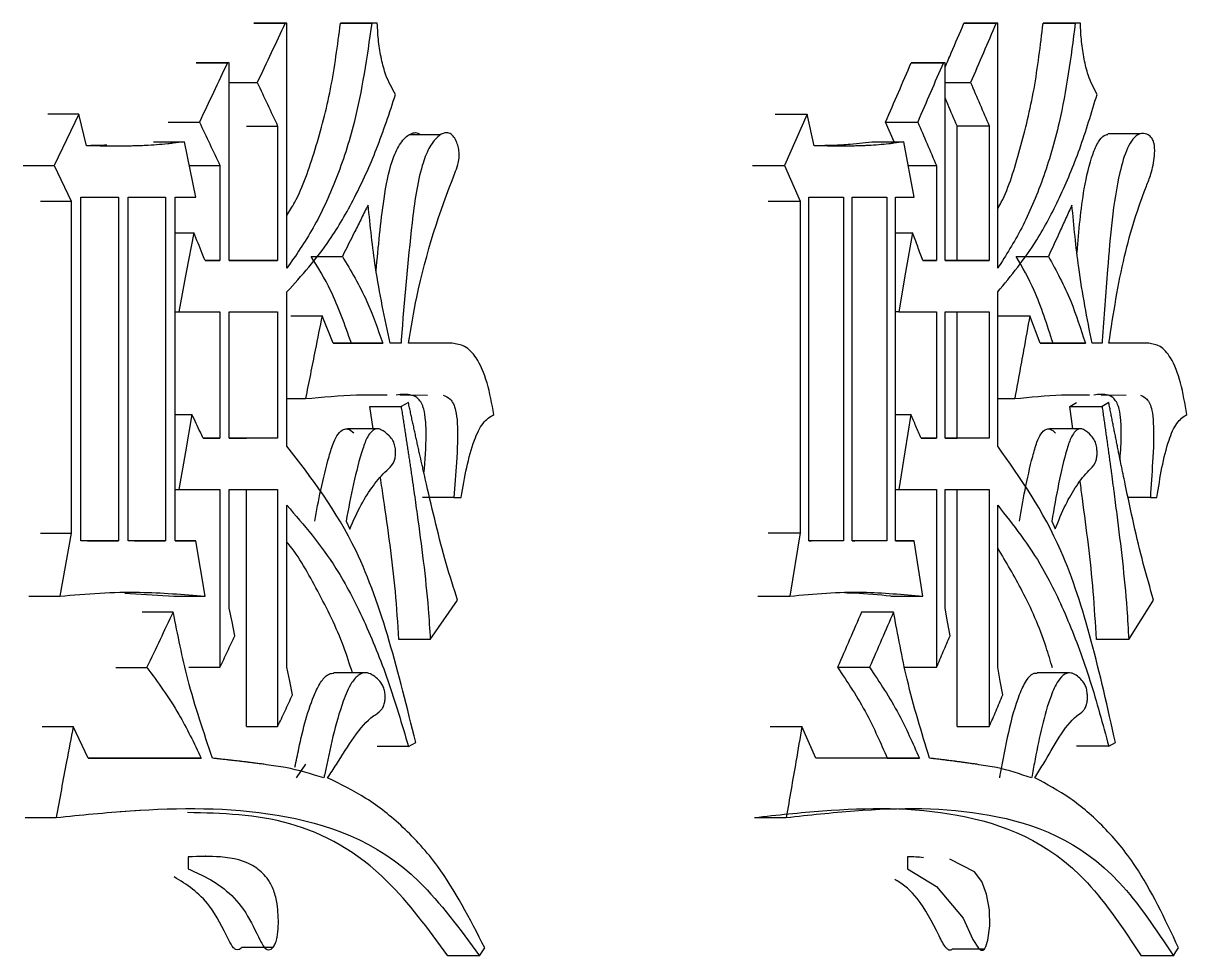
# Model space of a CAD drawing. Header units: millimetres. Extents: x 2028 to 4172, y 863 to 2379.
# Drawn here: x 2952.243 to 2955.429, y 1083.962 to 1086.515 of the extents above; entities that cross this region are included whole.
import ezdxf

# ---------------------------------------------------------------- set-up
doc = ezdxf.new("R2010")
doc.units = ezdxf.units.MM

msp = doc.modelspace()

# ---------------------------------------------------------------- linework, layer by layer
at = {"color": 7, "linetype": 'Continuous', "lineweight": 25}
for p, q in [((2952.8743, 1086.5145), (2952.9599, 1086.5145)), ((2952.8794, 1086.5145), (2952.8743, 1086.5145)), ((2952.9649, 1086.5145), (2952.8794, 1086.5145)), ((2952.9649, 1086.5145), (2952.9599, 1086.5145)), ((2952.9649, 1085.8438), (2952.9649, 1086.5145)), ((2953.2123, 1086.5145), (2953.1265, 1086.5145)), ((2953.2123, 1086.5145), (2953.1972, 1086.5145)), ((2954.8188, 1086.5145), (2954.9068, 1086.5145)), ((2954.8234, 1086.5145), (2954.8188, 1086.5145)), ((2954.9114, 1086.5145), (2954.8234, 1086.5145)), ((2954.9114, 1086.5145), (2954.9068, 1086.5145)), ((2954.9114, 1085.8439), (2954.9114, 1086.5145)), ((2955.1376, 1086.5145), (2955.0492, 1086.5145)), ((2955.1376, 1086.5145), (2955.1238, 1086.5145)), ((2952.7167, 1086.4063), (2952.802, 1086.4063)), ((2952.7218, 1086.4063), (2952.7167, 1086.4063)), ((2952.8071, 1086.4063), (2952.7218, 1086.4063)), ((2952.8071, 1086.4063), (2952.802, 1086.4063)), ((2952.8071, 1085.8654), (2952.8071, 1086.4063)), ((2954.6745, 1086.4063), (2954.7624, 1086.4063)), ((2954.6792, 1086.4063), (2954.6745, 1086.4063)), ((2954.767, 1086.4063), (2954.6792, 1086.4063)), ((2954.767, 1086.4063), (2954.7624, 1086.4063)), ((2954.767, 1085.8655), (2954.767, 1086.4063)), ((2952.8071, 1086.3522), (2952.8836, 1086.3522)), ((2954.767, 1086.3523), (2954.837, 1086.3523)), ((2952.3951, 1086.2657), (2952.3104, 1086.2657)), ((2952.3951, 1086.2657), (2952.3275, 1086.1251)), ((2952.4159, 1086.1791), (2952.3951, 1086.2657)), ((2954.3022, 1086.2657), (2954.3895, 1086.2657)), ((2954.3895, 1086.2657), (2954.3275, 1086.1251)), ((2954.4085, 1086.1792), (2954.3895, 1086.2657)), ((2952.6401, 1086.2441), (2952.7252, 1086.2441)), ((2952.8541, 1086.2332), (2952.9395, 1086.2332)), ((2952.9395, 1086.2332), (2952.9395, 1085.8654)), ((2954.6043, 1086.2441), (2954.6921, 1086.2441)), ((2954.6277, 1086.19), (2954.6043, 1086.2441)), ((2954.8002, 1086.2333), (2954.8882, 1086.2333)), ((2954.8002, 1085.8655), (2954.8002, 1086.2333)), ((2954.8882, 1086.2333), (2954.8882, 1085.8655)), ((2952.5991, 1086.19), (2952.6842, 1086.19)), ((2952.715, 1086.0385), (2952.6842, 1086.19)), ((2953.3853, 1086.2089), (2953.2987, 1086.2089)), ((2954.5069, 1086.1837), (2954.5668, 1086.19)), ((2954.5668, 1086.19), (2954.6545, 1086.19)), ((2954.6827, 1086.0386), (2954.6545, 1086.19)), ((2955.3021, 1086.2117), (2955.2129, 1086.2117)), ((2952.2429, 1086.1251), (2952.3275, 1086.1251)), ((2952.3275, 1086.1251), (2952.3743, 1086.0277)), ((2952.6974, 1086.1251), (2952.7815, 1086.1251)), ((2952.7815, 1086.1251), (2952.7815, 1085.8654)), ((2954.2402, 1086.1251), (2954.3275, 1086.1251)), ((2954.3275, 1086.1251), (2954.3704, 1086.0277)), ((2954.6666, 1086.1251), (2954.7436, 1086.1251)), ((2954.7436, 1086.1251), (2954.7436, 1085.8655)), ((2952.2896, 1086.0277), (2952.3743, 1086.0277)), ((2952.3743, 1086.0277), (2952.3743, 1085.119)), ((2952.4003, 1085.0974), (2952.4003, 1086.0385)), ((2952.4003, 1086.0385), (2952.5039, 1086.0385)), ((2952.5039, 1086.0385), (2952.5039, 1085.0974)), ((2952.5297, 1085.0974), (2952.5297, 1086.0385)), ((2952.5297, 1086.0385), (2952.6328, 1086.0385)), ((2952.6328, 1086.0385), (2952.6328, 1085.0974)), ((2952.6585, 1085.0974), (2952.6585, 1086.0385)), ((2952.6585, 1086.0385), (2952.715, 1086.0385)), ((2954.3943, 1085.0974), (2954.3943, 1086.0386)), ((2954.3943, 1086.0386), (2954.4893, 1086.0386)), ((2954.4893, 1086.0386), (2954.4893, 1085.0974)), ((2954.513, 1085.0974), (2954.513, 1086.0386)), ((2954.513, 1086.0386), (2954.6074, 1086.0386)), ((2954.6074, 1086.0386), (2954.6074, 1085.0974)), ((2954.631, 1086.0386), (2954.6827, 1086.0386)), ((2954.631, 1085.0974), (2954.631, 1086.0386)), ((2952.6585, 1085.9412), (2952.7099, 1085.9412)), ((2954.631, 1085.9412), (2954.678, 1085.9412)), ((2952.7815, 1085.8654), (2952.7406, 1085.8654)), ((2952.7406, 1085.8654), (2952.7815, 1085.8654)), ((2952.8071, 1085.8654), (2952.854, 1085.8654)), ((2952.9395, 1085.8654), (2952.8071, 1085.8654)), ((2952.854, 1085.8654), (2952.9395, 1085.8654)), ((2954.7436, 1085.8655), (2954.7062, 1085.8655)), ((2954.7062, 1085.8655), (2954.7436, 1085.8655)), ((2954.8882, 1085.8655), (2954.767, 1085.8655)), ((2954.767, 1085.8655), (2954.8002, 1085.8655)), ((2954.8002, 1085.8655), (2954.8882, 1085.8655)), ((2952.9649, 1085.357), (2952.9649, 1085.7789)), ((2954.9114, 1085.3571), (2954.9114, 1085.779)), ((2952.6585, 1085.7248), (2952.6688, 1085.7248)), ((2952.6688, 1085.7248), (2952.7815, 1085.7248)), ((2952.7815, 1085.7248), (2952.7815, 1085.3787)), ((2952.8071, 1085.3787), (2952.8071, 1085.7248)), ((2952.8071, 1085.7248), (2952.9395, 1085.7248)), ((2952.9395, 1085.7248), (2952.9395, 1085.3787)), ((2952.9755, 1085.714), (2953.0611, 1085.714)), ((2953.0915, 1085.6383), (2953.0611, 1085.714)), ((2954.6404, 1085.7249), (2954.631, 1085.7249)), ((2954.6404, 1085.7249), (2954.7436, 1085.7249)), ((2954.7436, 1085.7249), (2954.7436, 1085.3787)), ((2954.767, 1085.3787), (2954.767, 1085.7249)), ((2954.767, 1085.7249), (2954.8882, 1085.7249)), ((2954.8002, 1085.3787), (2954.8002, 1085.7249)), ((2954.8882, 1085.7249), (2954.8882, 1085.3787)), ((2954.9114, 1085.714), (2954.9994, 1085.714)), ((2955.0271, 1085.6383), (2954.9994, 1085.714)), ((2953.2273, 1085.6383), (2953.0915, 1085.6383)), ((2953.0915, 1085.6383), (2953.1415, 1085.6383)), ((2953.1415, 1085.6383), (2953.2273, 1085.6383)), ((2953.2775, 1085.6383), (2953.2474, 1085.6383)), ((2953.2775, 1085.6383), (2953.2474, 1085.6383)), ((2953.4173, 1085.6383), (2953.2975, 1085.6383)), ((2953.4173, 1085.6383), (2953.3312, 1085.6383)), ((2955.1513, 1085.6383), (2955.0271, 1085.6383)), ((2955.0271, 1085.6383), (2955.0629, 1085.6383)), ((2955.0629, 1085.6383), (2955.1513, 1085.6383)), ((2955.1972, 1085.6383), (2955.1696, 1085.6383)), ((2955.3247, 1085.6383), (2955.2155, 1085.6383)), ((2955.3247, 1085.6383), (2955.2361, 1085.6383)), ((2952.9649, 1085.4868), (2953.0156, 1085.4868)), ((2953.2745, 1085.4977), (2953.3497, 1085.4967)), ((2954.9114, 1085.4869), (2954.9578, 1085.4869)), ((2955.1945, 1085.4977), (2955.263, 1085.4967)), ((2953.201, 1085.4039), (2953.1916, 1085.4652)), ((2953.1916, 1085.4652), (2953.2775, 1085.4652)), ((2953.2975, 1085.476), (2953.2775, 1085.4652)), ((2955.1087, 1085.4652), (2955.1269, 1085.4761)), ((2955.1173, 1085.4039), (2955.1087, 1085.4652)), ((2955.1087, 1085.4652), (2955.1971, 1085.4652)), ((2955.2154, 1085.4761), (2955.1971, 1085.4652)), ((2952.6585, 1085.4436), (2952.7047, 1085.4436)), ((2954.631, 1085.4436), (2954.6733, 1085.4436)), ((2953.2171, 1085.4039), (2953.1308, 1085.4039)), ((2955.142, 1085.4039), (2955.0531, 1085.4039)), ((2952.7815, 1085.3787), (2952.7355, 1085.3787)), ((2952.7355, 1085.3787), (2952.7815, 1085.3787)), ((2952.9395, 1085.3787), (2952.8071, 1085.3787)), ((2952.8071, 1085.3787), (2952.854, 1085.3787)), ((2952.9395, 1085.3787), (2952.854, 1085.3787)), ((2954.7436, 1085.3787), (2954.7015, 1085.3787)), ((2954.7015, 1085.3787), (2954.7436, 1085.3787)), ((2954.8882, 1085.3787), (2954.767, 1085.3787)), ((2954.767, 1085.3787), (2954.8002, 1085.3787)), ((2954.8882, 1085.3787), (2954.8002, 1085.3787)), ((2952.6585, 1085.238), (2952.6688, 1085.238)), ((2952.6688, 1085.238), (2952.7815, 1085.238)), ((2952.7815, 1085.238), (2952.7815, 1084.7513)), ((2952.8071, 1085.238), (2952.9395, 1085.238)), ((2952.8071, 1084.9135), (2952.8071, 1085.238)), ((2952.854, 1084.589), (2952.854, 1085.238)), ((2952.9395, 1085.238), (2952.9395, 1084.589)), ((2954.631, 1085.2381), (2954.6404, 1085.2381)), ((2954.6404, 1085.2381), (2954.7436, 1085.2381)), ((2954.7436, 1085.2381), (2954.7436, 1084.7513)), ((2954.767, 1085.2381), (2954.8882, 1085.2381)), ((2954.767, 1084.9136), (2954.767, 1085.2381)), ((2954.8002, 1084.589), (2954.8002, 1085.2381)), ((2954.8882, 1085.2381), (2954.8882, 1084.589)), ((2952.9649, 1084.7513), (2952.9649, 1085.1948)), ((2953.4223, 1085.2164), (2953.3362, 1085.2164)), ((2953.4223, 1085.2164), (2953.4422, 1085.2164)), ((2954.9114, 1084.7513), (2954.9114, 1085.1948)), ((2955.3293, 1085.2165), (2955.2688, 1085.2165)), ((2955.3293, 1085.2165), (2955.3474, 1085.2165)), ((2953.1267, 1085.1516), (2953.1368, 1085.1299)), ((2955.0594, 1085.1516), (2955.0686, 1085.13)), ((2952.2896, 1085.119), (2952.3743, 1085.119)), ((2952.3743, 1085.119), (2952.3431, 1084.946)), ((2954.3704, 1085.1191), (2954.3418, 1084.946)), ((2952.5039, 1085.0974), (2952.4003, 1085.0974)), ((2952.419, 1085.0974), (2952.4003, 1085.0974)), ((2952.419, 1085.0974), (2952.5039, 1085.0974)), ((2952.6328, 1085.0974), (2952.5297, 1085.0974)), ((2952.5477, 1085.0974), (2952.5297, 1085.0974)), ((2952.5478, 1085.0974), (2952.6328, 1085.0974)), ((2952.715, 1085.0974), (2952.6585, 1085.0974)), ((2952.6585, 1085.0974), (2952.715, 1085.0974)), ((2952.7406, 1084.946), (2952.715, 1085.0974)), ((2954.4893, 1085.0974), (2954.3943, 1085.0974)), ((2954.3943, 1085.0974), (2954.4018, 1085.0974)), ((2954.4893, 1085.0974), (2954.4018, 1085.0974)), ((2954.6074, 1085.0974), (2954.513, 1085.0974)), ((2954.513, 1085.0974), (2954.5198, 1085.0974)), ((2954.6074, 1085.0974), (2954.5198, 1085.0974)), ((2954.631, 1085.0974), (2954.6827, 1085.0974)), ((2954.6827, 1085.0974), (2954.631, 1085.0974)), ((2954.7061, 1084.946), (2954.6827, 1085.0974)), ((2952.2584, 1084.946), (2952.3431, 1084.946)), ((2952.521, 1084.9542), (2952.6554, 1084.946)), ((2952.6554, 1084.946), (2952.7406, 1084.946)), ((2954.2545, 1084.946), (2954.3418, 1084.946)), ((2954.6184, 1084.946), (2954.7061, 1084.946)), ((2953.3575, 1084.827), (2953.4322, 1084.9352)), ((2955.2701, 1084.827), (2955.3383, 1084.9352)), ((2952.6534, 1084.9027), (2952.5683, 1084.9027)), ((2954.6263, 1084.9027), (2954.5386, 1084.9027)), ((2953.3575, 1084.827), (2953.2715, 1084.827)), ((2955.2701, 1084.827), (2955.1816, 1084.827)), ((2952.6963, 1084.7513), (2952.7815, 1084.7513)), ((2953.1796, 1084.7363), (2953.0933, 1084.7363)), ((2955.1077, 1084.7363), (2955.0189, 1084.7363)), ((2952.2948, 1084.589), (2952.3795, 1084.589)), ((2952.421, 1084.5025), (2952.3795, 1084.589)), ((2954.2879, 1084.589), (2954.3752, 1084.589)), ((2954.4133, 1084.5025), (2954.3752, 1084.589)), ((2953.2975, 1084.5349), (2953.3175, 1084.5457)), ((2955.2154, 1084.535), (2955.2336, 1084.5458)), ((2952.7304, 1084.5025), (2952.421, 1084.5025)), ((2952.421, 1084.5025), (2952.6451, 1084.5025)), ((2952.6451, 1084.5025), (2952.7304, 1084.5025)), ((2954.6968, 1084.5025), (2954.4133, 1084.5025)), ((2954.609, 1084.5025), (2954.4133, 1084.5025)), ((2954.609, 1084.5025), (2954.6968, 1084.5025)), ((2953.0156, 1084.4863), (2952.9906, 1084.4484)), ((2952.248, 1084.3401), (2952.3327, 1084.3401)), ((2952.5779, 1084.36), (2952.508, 1084.3558)), ((2954.2449, 1084.3402), (2954.3322, 1084.3402)), ((2952.6945, 1084.232), (2952.6945, 1084.1995)), ((2952.7425, 1084.2339), (2952.742, 1084.2339)), ((2954.6639, 1084.2321), (2954.6639, 1084.1996)), ((2954.7084, 1084.2339), (2954.7079, 1084.2339)), ((2952.8419, 1083.9854), (2952.9279, 1083.9853)), ((2953.4919, 1083.9617), (2953.4057, 1083.9617)), ((2954.7874, 1083.9803), (2954.8759, 1083.9803)), ((2955.3928, 1083.9618), (2955.3041, 1083.9618))]:
    msp.add_line(p, q, dxfattribs=at)
at = {"color": 7, "linetype": 'Continuous', "lineweight": 25, "flags": 128}
for points in [[(2953.1114, 1086.5145), (2953.14, 1086.5145), (2953.1686, 1086.5145), (2953.1972, 1086.5145)], [(2953.1265, 1086.5145), (2953.1213, 1086.5145), (2953.118, 1086.5145), (2953.1147, 1086.5145), (2953.1114, 1086.5145)], [(2955.0355, 1086.5145), (2955.0649, 1086.5145), (2955.1238, 1086.5145)], [(2955.0492, 1086.5145), (2955.0445, 1086.5145), (2955.0415, 1086.5145), (2955.0385, 1086.5145), (2955.0355, 1086.5145)], [(2954.2831, 1086.0277), (2954.3268, 1086.0277), (2954.3704, 1086.0277)], [(2954.3704, 1086.0277), (2954.3704, 1085.5734), (2954.3704, 1085.1191)], [(2952.7099, 1085.9412), (2952.6893, 1085.833), (2952.6688, 1085.7248)], [(2954.678, 1085.9412), (2954.6592, 1085.833), (2954.6404, 1085.7249)], [(2952.7047, 1085.4436), (2952.6868, 1085.3408), (2952.6688, 1085.238)], [(2954.6733, 1085.4436), (2954.6569, 1085.3408), (2954.6404, 1085.2381)], [(2954.2831, 1085.1191), (2954.3049, 1085.1191), (2954.3268, 1085.1191), (2954.3486, 1085.1191), (2954.3704, 1085.1191)], [(2952.8224, 1084.8378), (2952.8147, 1084.8757), (2952.8071, 1084.9135)], [(2954.781, 1084.8378), (2954.774, 1084.8757), (2954.767, 1084.9136)], [(2952.4963, 1084.7512), (2952.5178, 1084.7512), (2952.5392, 1084.7512), (2952.5813, 1084.7512)], [(2952.9801, 1084.6755), (2952.9725, 1084.7134), (2952.9649, 1084.7513)], [(2954.4726, 1084.7513), (2954.4948, 1084.7513), (2954.5169, 1084.7513), (2954.5602, 1084.7513)], [(2954.6558, 1084.7513), (2954.678, 1084.7513), (2954.7001, 1084.7513), (2954.7436, 1084.7513)], [(2954.9253, 1084.6756), (2954.9184, 1084.7134), (2954.9114, 1084.7513)], [(2952.854, 1084.589), (2952.8754, 1084.589), (2952.8968, 1084.589), (2952.9182, 1084.589), (2952.9395, 1084.589)], [(2954.8002, 1084.589), (2954.8224, 1084.589), (2954.8446, 1084.589), (2954.8882, 1084.589)], [(2953.2975, 1084.5349), (2953.2621, 1084.5349), (2953.2368, 1084.5349), (2953.2116, 1084.5349)], [(2955.2154, 1084.535), (2955.1789, 1084.535), (2955.1529, 1084.535), (2955.1269, 1084.535)], [(2954.6639, 1084.1996), (2954.7441, 1084.1514), (2954.8171, 1084.0647), (2954.8435, 1084.006), (2954.859, 1083.9822), (2954.8664, 1083.9769), (2954.8708, 1083.9768), (2954.875, 1083.9799), (2954.8792, 1083.9872), (2954.8843, 1084.0041), (2954.8895, 1084.0432), (2954.8889, 1084.0875), (2954.881, 1084.1306), (2954.8674, 1084.1646), (2954.8475, 1084.1912), (2954.7803, 1084.2263), (2954.7803, 1084.2263)], [(2953.4919, 1083.9617), (2953.4993, 1083.9725), (2953.5067, 1083.9832)], [(2955.3928, 1083.9617), (2955.3995, 1083.9725), (2955.4063, 1083.9833)]]:
    msp.add_lwpolyline(points, dxfattribs=at)
at = {"color": 7, "linetype": 'Continuous', "lineweight": 25}
for points, knots in [([(2952.9599, 1086.5145), (2952.9472, 1086.4874), (2952.9218, 1086.4334), (2952.8963, 1086.3793), (2952.8836, 1086.3522)], [0, 0, 0, 0, 0.499999, 1, 1, 1, 1]), ([(2953.1972, 1086.5145), (2953.1838, 1086.4216), (2953.1619, 1086.2696), (2953.1012, 1086.0854), (2953.039, 1085.9506), (2952.9895, 1085.8792), (2952.9649, 1085.8438)], [0, 0, 0, 0, 0.347456, 0.568585, 0.785979, 1, 1, 1, 1]), ([(2952.9649, 1085.9885), (2952.9722, 1086.0002), (2953.0034, 1086.0507), (2953.044, 1086.1693), (2953.0879, 1086.3333), (2953.1035, 1086.4538), (2953.1114, 1086.5145)], [0, 0, 0, 0, 0.089873, 0.388521, 0.692316, 1, 1, 1, 1]), ([(2953.2625, 1086.3198), (2953.2528, 1086.3363), (2953.2368, 1086.3639), (2953.2231, 1086.4163), (2953.2151, 1086.4641), (2953.2132, 1086.4977), (2953.2123, 1086.5145)], [0, 0, 0, 0, 0.330678, 0.55099, 0.77457, 1, 1, 1, 1]), ([(2954.767, 1086.394), (2954.7727, 1086.4071), (2954.7899, 1086.4473), (2954.8072, 1086.4875), (2954.8188, 1086.5145)], [0, 0, 0, 0, 0.326762, 1, 1, 1, 1]), ([(2954.9068, 1086.5145), (2954.8952, 1086.4875), (2954.872, 1086.4334), (2954.8487, 1086.3793), (2954.837, 1086.3523)], [0, 0, 0, 0, 0.5, 1, 1, 1, 1]), ([(2955.1238, 1086.5145), (2955.1115, 1086.4216), (2955.0915, 1086.2696), (2955.0361, 1086.0855), (2954.9792, 1085.9506), (2954.9339, 1085.8793), (2954.9114, 1085.8439)], [0, 0, 0, 0, 0.347456, 0.568585, 0.785979, 1, 1, 1, 1]), ([(2954.9114, 1086.0067), (2954.9147, 1086.0126), (2954.9397, 1086.0577), (2954.9737, 1086.1698), (2955.014, 1086.3333), (2955.0283, 1086.4538), (2955.0355, 1086.5145)], [0, 0, 0, 0, 0.046421, 0.359328, 0.677626, 1, 1, 1, 1]), ([(2955.1834, 1086.3198), (2955.1746, 1086.3364), (2955.1599, 1086.3639), (2955.1474, 1086.4163), (2955.1401, 1086.4642), (2955.1384, 1086.4977), (2955.1376, 1086.5145)], [0, 0, 0, 0, 0.330678, 0.55099, 0.77457, 1, 1, 1, 1]), ([(2952.802, 1086.4063), (2952.7892, 1086.3793), (2952.7637, 1086.3252), (2952.738, 1086.2711), (2952.7252, 1086.2441)], [0, 0, 0, 0, 0.499999, 1, 1, 1, 1]), ([(2954.6043, 1086.2441), (2954.616, 1086.2711), (2954.6395, 1086.3252), (2954.6628, 1086.3793), (2954.6745, 1086.4063)], [0, 0, 0, 0, 0.499999, 1, 1, 1, 1]), ([(2954.7624, 1086.4063), (2954.7507, 1086.3793), (2954.7273, 1086.3252), (2954.7038, 1086.2711), (2954.6921, 1086.2441)], [0, 0, 0, 0, 0.5, 1, 1, 1, 1]), ([(2952.8836, 1086.3522), (2952.8929, 1086.3324), (2952.9116, 1086.2927), (2952.9302, 1086.2531), (2952.9395, 1086.2332)], [0, 0, 0, 0, 0.5, 1, 1, 1, 1]), ([(2954.837, 1086.3523), (2954.8456, 1086.3324), (2954.8627, 1086.2928), (2954.8797, 1086.2531), (2954.8882, 1086.2333)], [0, 0, 0, 0, 0.500001, 1, 1, 1, 1]), ([(2952.9649, 1085.7789), (2953.0051, 1085.8235), (2953.0716, 1085.8973), (2953.1514, 1086.0358), (2953.2125, 1086.169), (2953.2457, 1086.2693), (2953.2625, 1086.3198)], [0, 0, 0, 0, 0.3338091, 0.553089, 0.7752188, 1, 1, 1, 1]), ([(2954.8002, 1086.2333), (2954.7917, 1086.2531), (2954.7806, 1086.2789), (2954.7696, 1086.3046), (2954.767, 1086.3105)], [0, 0, 0, 0, 0.770201, 1, 1, 1, 1]), ([(2954.9114, 1085.779), (2954.9481, 1085.8235), (2955.009, 1085.8973), (2955.0819, 1086.0359), (2955.1377, 1086.169), (2955.1681, 1086.2694), (2955.1834, 1086.3198)], [0, 0, 0, 0, 0.333809, 0.553089, 0.775219, 1, 1, 1, 1]), ([(2952.7252, 1086.2441), (2952.7346, 1086.2242), (2952.7534, 1086.1846), (2952.7722, 1086.1449), (2952.7815, 1086.1251)], [0, 0, 0, 0, 0.4999996, 1, 1, 1, 1]), ([(2953.2092, 1085.837), (2953.2152, 1085.9028), (2953.2247, 1086.0059), (2953.2462, 1086.1255), (2953.2724, 1086.1838), (2953.2945, 1086.2085), (2953.3129, 1086.2158), (2953.3238, 1086.2153), (2953.3285, 1086.2101), (2953.3297, 1086.2089)], [0, 0, 0, 0, 0.408456, 0.640664, 0.758053, 0.875774, 0.935445, 0.984313, 1, 1, 1, 1]), ([(2953.2975, 1085.6383), (2953.3047, 1085.6809), (2953.3329, 1085.849), (2953.3864, 1086.0067), (2953.4326, 1086.1241), (2953.4366, 1086.1443), (2953.4367, 1086.1617), (2953.434, 1086.1779), (2953.4285, 1086.1935), (2953.42, 1086.2072), (2953.409, 1086.2152), (2953.3944, 1086.2154), (2953.3748, 1086.2033), (2953.3525, 1086.1738), (2953.3236, 1086.0966), (2953.3001, 1085.9154), (2953.2856, 1085.7519), (2953.2777, 1085.6414), (2953.2775, 1085.6383)], [0, 0, 0, 0, 0.099165, 0.391823, 0.413047, 0.4272, 0.439104, 0.450968, 0.464473, 0.480605, 0.498238, 0.5147, 0.543399, 0.586336, 0.629267, 0.752496, 0.993107, 1, 1, 1, 1]), ([(2954.6921, 1086.2441), (2954.7007, 1086.2243), (2954.7179, 1086.1846), (2954.7351, 1086.1449), (2954.7436, 1086.1251)], [0, 0, 0, 0, 0.500001, 1, 1, 1, 1]), ([(2952.6842, 1086.19), (2952.6741, 1086.1886), (2952.6588, 1086.1866), (2952.6232, 1086.1825), (2952.5952, 1086.1806), (2952.5697, 1086.1794), (2952.562, 1086.1791), (2952.5543, 1086.1789), (2952.5467, 1086.1787), (2952.539, 1086.1785), (2952.5313, 1086.1784), (2952.5236, 1086.1783), (2952.5134, 1086.1782), (2952.5032, 1086.1782), (2952.4929, 1086.1782), (2952.4852, 1086.1782), (2952.4788, 1086.1783), (2952.4737, 1086.1783), (2952.4686, 1086.1783), (2952.4634, 1086.1784), (2952.4583, 1086.1785), (2952.4545, 1086.1785), (2952.4506, 1086.1786), (2952.4468, 1086.1786), (2952.4429, 1086.1787), (2952.4391, 1086.1788), (2952.4352, 1086.1788), (2952.4314, 1086.1789), (2952.4275, 1086.1789), (2952.4223, 1086.179), (2952.4184, 1086.1791), (2952.4159, 1086.1791)], [0, 0, 0, 0, 0.114246, 0.171369, 0.39989, 0.428452, 0.457013, 0.485575, 0.514136, 0.542697, 0.571259, 0.59982, 0.628382, 0.685505, 0.714066, 0.742627, 0.771189, 0.785469, 0.79975, 0.828312, 0.842592, 0.856873, 0.871154, 0.885434, 0.899715, 0.913996, 0.928276, 0.942557, 0.956838, 0.971119, 1, 1, 1, 1]), ([(2954.6545, 1086.19), (2954.6453, 1086.1887), (2954.6315, 1086.1867), (2954.5992, 1086.1826), (2954.5738, 1086.1806), (2954.5506, 1086.1795), (2954.5436, 1086.1792), (2954.5367, 1086.179), (2954.5297, 1086.1788), (2954.5205, 1086.1785), (2954.5112, 1086.1784), (2954.5019, 1086.1783), (2954.4949, 1086.1782), (2954.4879, 1086.1782), (2954.481, 1086.1782), (2954.474, 1086.1782), (2954.4682, 1086.1783), (2954.4635, 1086.1783), (2954.46, 1086.1783), (2954.4565, 1086.1784), (2954.453, 1086.1784), (2954.4495, 1086.1785), (2954.446, 1086.1785), (2954.4425, 1086.1786), (2954.4379, 1086.1786), (2954.4332, 1086.1787), (2954.4286, 1086.1788), (2954.4251, 1086.1789), (2954.4216, 1086.1789), (2954.4181, 1086.179), (2954.4137, 1086.1791), (2954.4106, 1086.1791), (2954.4085, 1086.1792)], [0, 0, 0, 0, 0.113118, 0.169677, 0.395941, 0.424221, 0.4525, 0.480779, 0.509059, 0.537338, 0.593897, 0.622177, 0.650456, 0.678735, 0.707015, 0.735294, 0.763573, 0.777713, 0.791853, 0.805993, 0.820132, 0.834272, 0.848412, 0.862551, 0.876691, 0.90497, 0.91911, 0.93325, 0.947389, 0.961529, 0.975669, 1, 1, 1, 1]), ([(2954.5073, 1086.1827), (2954.4996, 1086.1821), (2954.48, 1086.1807), (2954.4414, 1086.1794), (2954.4188, 1086.1792), (2954.4096, 1086.1792)], [0, 0, 0, 0, 0.27763, 0.704747, 1, 1, 1, 1]), ([(2955.1286, 1085.8874), (2955.1336, 1085.9462), (2955.1417, 1086.0408), (2955.165, 1086.1424), (2955.1856, 1086.1896), (2955.2003, 1086.2077), (2955.2097, 1086.2096), (2955.213, 1086.2103)], [0, 0, 0, 0, 0.454474, 0.731259, 0.84685, 0.944624, 1, 1, 1, 1]), ([(2955.2155, 1085.6383), (2955.2281, 1085.7195), (2955.2521, 1085.874), (2955.2992, 1086.0214), (2955.3325, 1086.1037), (2955.34, 1086.1392), (2955.3415, 1086.168), (2955.3403, 1086.1831), (2955.3365, 1086.1953), (2955.3298, 1086.2053), (2955.3174, 1086.2133), (2955.3, 1086.2137), (2955.2812, 1086.2004), (2955.2615, 1086.1646), (2955.2286, 1086.051), (2955.2142, 1085.8651), (2955.2012, 1085.7084), (2955.1973, 1085.6407), (2955.1972, 1085.6383)], [0, 0, 0, 0, 0.188824, 0.359425, 0.391174, 0.431004, 0.443042, 0.4552, 0.463942, 0.475035, 0.493349, 0.52466, 0.556942, 0.585534, 0.64557, 0.848774, 0.994709, 1, 1, 1, 1]), ([(2952.4715, 1086.1807), (2952.4551, 1086.1802), (2952.4368, 1086.1796), (2952.4177, 1086.1794), (2952.4158, 1086.1794)], [0, 0, 0, 0, 0.900372, 1, 1, 1, 1]), ([(2953.1872, 1086.0169), (2953.1811, 1086.0049), (2953.1691, 1085.9807), (2953.1456, 1085.9339), (2953.1281, 1085.899), (2953.1167, 1085.8763)], [0, 0, 0, 0, 0.25711, 0.51422, 1, 1, 1, 1]), ([(2953.2474, 1085.6383), (2953.2328, 1085.7067), (2953.2065, 1085.8293), (2953.1931, 1085.9594), (2953.1872, 1086.0169)], [0, 0, 0, 0, 0.5585499, 1, 1, 1, 1]), ([(2955.1146, 1086.0169), (2955.1091, 1086.0049), (2955.0981, 1085.9808), (2955.0766, 1085.9339), (2955.0606, 1085.8991), (2955.0502, 1085.8763)], [0, 0, 0, 0, 0.25711, 0.51422, 1, 1, 1, 1]), ([(2955.1696, 1085.6383), (2955.1562, 1085.7068), (2955.1322, 1085.8293), (2955.12, 1085.9595), (2955.1146, 1086.0169)], [0, 0, 0, 0, 0.55855, 1, 1, 1, 1]), ([(2952.7406, 1085.8654), (2952.738, 1085.8718), (2952.7316, 1085.8875), (2952.7214, 1085.9128), (2952.7137, 1085.9317), (2952.7099, 1085.9412)], [0, 0, 0, 0, 0.250001, 0.625, 1, 1, 1, 1]), ([(2954.7062, 1085.8655), (2954.7015, 1085.8781), (2954.6921, 1085.9033), (2954.6827, 1085.9286), (2954.678, 1085.9412)], [0, 0, 0, 0, 0.500001, 1, 1, 1, 1]), ([(2953.031, 1085.8763), (2953.0382, 1085.8763), (2953.0526, 1085.8763), (2953.0812, 1085.8763), (2953.1025, 1085.8763), (2953.1167, 1085.8763)], [0, 0, 0, 0, 0.2525093, 0.5050093, 1, 1, 1, 1]), ([(2953.1415, 1085.6383), (2953.1237, 1085.6886), (2953.0923, 1085.7775), (2953.0496, 1085.8463), (2953.031, 1085.8763)], [0, 0, 0, 0, 0.56494, 1, 1, 1, 1]), ([(2953.1167, 1085.8763), (2953.14, 1085.8371), (2953.1821, 1085.7667), (2953.2134, 1085.6778), (2953.2273, 1085.6383)], [0, 0, 0, 0, 0.5551112, 1, 1, 1, 1]), ([(2954.962, 1085.8763), (2954.9694, 1085.8763), (2954.9842, 1085.8763), (2955.0136, 1085.8763), (2955.0356, 1085.8763), (2955.0502, 1085.8763)], [0, 0, 0, 0, 0.252509, 0.505009, 1, 1, 1, 1]), ([(2955.0629, 1085.6383), (2955.0467, 1085.6886), (2955.018, 1085.7776), (2954.9789, 1085.8464), (2954.962, 1085.8763)], [0, 0, 0, 0, 0.5649403, 1, 1, 1, 1]), ([(2955.0502, 1085.8763), (2955.0715, 1085.8372), (2955.11, 1085.7667), (2955.1386, 1085.6779), (2955.1513, 1085.6383)], [0, 0, 0, 0, 0.555111, 1, 1, 1, 1]), ([(2953.0611, 1085.714), (2953.0549, 1085.6826), (2953.0441, 1085.6291), (2953.029, 1085.5533), (2953.0201, 1085.509), (2953.0156, 1085.4868)], [0, 0, 0, 0, 0.414509, 0.7072526, 1, 1, 1, 1]), ([(2954.9994, 1085.714), (2954.9937, 1085.6827), (2954.9839, 1085.6291), (2954.97, 1085.5534), (2954.9619, 1085.509), (2954.9578, 1085.4869)], [0, 0, 0, 0, 0.414509, 0.707253, 1, 1, 1, 1]), ([(2953.5315, 1085.4436), (2953.5262, 1085.4731), (2953.5157, 1085.5313), (2953.4875, 1085.5981), (2953.4522, 1085.6337), (2953.4289, 1085.6368), (2953.4173, 1085.6383)], [0, 0, 0, 0, 0.291567, 0.574035, 0.788626, 1, 1, 1, 1]), ([(2955.4289, 1085.4436), (2955.424, 1085.4732), (2955.4144, 1085.5313), (2955.3887, 1085.5981), (2955.3566, 1085.6338), (2955.3353, 1085.6368), (2955.3247, 1085.6383)], [0, 0, 0, 0, 0.291567, 0.574035, 0.788626, 1, 1, 1, 1]), ([(2953.0156, 1085.4868), (2953.0624, 1085.4912), (2953.1373, 1085.4982), (2953.2118, 1085.4977), (2953.2398, 1085.4975)], [0, 0, 0, 0, 0.623723, 1, 1, 1, 1]), ([(2953.3401, 1085.2827), (2953.3431, 1085.3178), (2953.3472, 1085.3659), (2953.3455, 1085.4252), (2953.3413, 1085.4554), (2953.3338, 1085.4758), (2953.3226, 1085.4898), (2953.2989, 1085.5008), (2953.2783, 1085.4984), (2953.2637, 1085.4967)], [0, 0, 0, 0, 0.312499, 0.427886, 0.522756, 0.584075, 0.645392, 0.74882, 1, 1, 1, 1]), ([(2953.3928, 1085.4961), (2953.3993, 1085.4936), (2953.4095, 1085.4897), (2953.4212, 1085.4735), (2953.4284, 1085.4511), (2953.4346, 1085.3964), (2953.4291, 1085.3159), (2953.4245, 1085.2482), (2953.4223, 1085.2164)], [0, 0, 0, 0, 0.12079, 0.187477, 0.254407, 0.362664, 0.701018, 1, 1, 1, 1]), ([(2954.9578, 1085.4869), (2955.0006, 1085.4913), (2955.0692, 1085.4983), (2955.1372, 1085.4977), (2955.1627, 1085.4975)], [0, 0, 0, 0, 0.6252274, 1, 1, 1, 1]), ([(2955.2462, 1085.3215), (2955.2479, 1085.3437), (2955.2506, 1085.3789), (2955.2491, 1085.4253), (2955.2453, 1085.4554), (2955.2385, 1085.4758), (2955.2283, 1085.4898), (2955.2066, 1085.5009), (2955.1879, 1085.4985), (2955.1746, 1085.4968)], [0, 0, 0, 0, 0.223428, 0.353766, 0.460927, 0.53019, 0.599453, 0.71628, 1, 1, 1, 1]), ([(2955.3023, 1085.4961), (2955.3082, 1085.4936), (2955.3175, 1085.4898), (2955.3282, 1085.4737), (2955.3347, 1085.4514), (2955.3404, 1085.3971), (2955.3355, 1085.3164), (2955.3313, 1085.2486), (2955.3293, 1085.2165)], [0, 0, 0, 0, 0.120528, 0.187177, 0.25408, 0.361766, 0.697149, 1, 1, 1, 1]), ([(2953.2775, 1085.4652), (2953.2779, 1085.4626), (2953.2787, 1085.4573), (2953.28, 1085.4493), (2953.2812, 1085.4414), (2953.2829, 1085.4308), (2953.2845, 1085.4202), (2953.2862, 1085.4096), (2953.2874, 1085.4017), (2953.289, 1085.3911), (2953.2907, 1085.3805), (2953.2923, 1085.3699), (2953.2935, 1085.3619), (2953.2952, 1085.3513), (2953.2968, 1085.3407), (2953.2988, 1085.3275), (2953.3008, 1085.3142), (2953.3032, 1085.2982), (2953.3063, 1085.277), (2953.3094, 1085.2557), (2953.3148, 1085.2184), (2953.3303, 1085.1062), (2953.3484, 1084.9712), (2953.3557, 1084.8551), (2953.3575, 1084.827)], [0, 0, 0, 0, 0.012619, 0.025237, 0.037856, 0.050474, 0.075711, 0.08833, 0.100948, 0.113567, 0.138804, 0.151422, 0.164041, 0.176659, 0.201896, 0.214515, 0.239752, 0.264989, 0.290226, 0.3407, 0.365937, 0.466887, 0.870929, 1, 1, 1, 1]), ([(2953.4322, 1084.9352), (2953.4216, 1084.9683), (2953.3891, 1085.0698), (2953.3617, 1085.1887), (2953.3416, 1085.2761), (2953.3374, 1085.2946), (2953.3332, 1085.3131), (2953.3296, 1085.3294), (2953.3265, 1085.3433), (2953.3249, 1085.3503), (2953.3229, 1085.3596), (2953.3208, 1085.3689), (2953.3188, 1085.3782), (2953.3173, 1085.3851), (2953.3152, 1085.3944), (2953.3132, 1085.4038), (2953.3112, 1085.4131), (2953.3096, 1085.4201), (2953.3076, 1085.4294), (2953.3056, 1085.4387), (2953.3036, 1085.448), (2953.3021, 1085.455), (2953.3001, 1085.4644), (2953.2985, 1085.4714), (2953.2975, 1085.476)], [0, 0, 0, 0, 0.194919, 0.596792, 0.647185, 0.672381, 0.697577, 0.74797, 0.760568, 0.773166, 0.785764, 0.81096, 0.823558, 0.836156, 0.848754, 0.873951, 0.886549, 0.899147, 0.911745, 0.936941, 0.949539, 0.962137, 0.974736, 1, 1, 1, 1]), ([(2955.1971, 1085.4652), (2955.1975, 1085.4626), (2955.1982, 1085.4573), (2955.1994, 1085.4494), (2955.2005, 1085.4414), (2955.202, 1085.4308), (2955.2035, 1085.4202), (2955.205, 1085.4097), (2955.2061, 1085.4017), (2955.2076, 1085.3911), (2955.2091, 1085.3805), (2955.2106, 1085.3699), (2955.2117, 1085.362), (2955.2132, 1085.3514), (2955.2147, 1085.3408), (2955.2165, 1085.3275), (2955.2184, 1085.3142), (2955.2205, 1085.2983), (2955.2234, 1085.277), (2955.2263, 1085.2557), (2955.2311, 1085.2184), (2955.2453, 1085.1062), (2955.2619, 1084.9712), (2955.2685, 1084.8551), (2955.2701, 1084.827)], [0, 0, 0, 0, 0.012619, 0.025237, 0.037856, 0.050474, 0.075711, 0.08833, 0.100948, 0.113567, 0.138804, 0.151422, 0.164041, 0.176659, 0.201896, 0.214515, 0.239752, 0.264989, 0.290226, 0.3407, 0.365937, 0.466887, 0.870929, 1, 1, 1, 1]), ([(2955.3383, 1084.9352), (2955.3286, 1084.9684), (2955.299, 1085.0699), (2955.2739, 1085.1887), (2955.2556, 1085.2761), (2955.2517, 1085.2946), (2955.2479, 1085.3132), (2955.2446, 1085.3294), (2955.2418, 1085.3433), (2955.2404, 1085.3503), (2955.2385, 1085.3596), (2955.2367, 1085.3689), (2955.2348, 1085.3782), (2955.2334, 1085.3852), (2955.2315, 1085.3945), (2955.2297, 1085.4038), (2955.2278, 1085.4131), (2955.2264, 1085.4201), (2955.2246, 1085.4294), (2955.2228, 1085.4387), (2955.2209, 1085.4481), (2955.2195, 1085.455), (2955.2177, 1085.4644), (2955.2163, 1085.4714), (2955.2154, 1085.4761)], [0, 0, 0, 0, 0.194919, 0.596792, 0.647185, 0.672381, 0.697577, 0.74797, 0.760568, 0.773166, 0.785764, 0.81096, 0.823558, 0.836156, 0.848754, 0.873951, 0.886549, 0.899147, 0.911745, 0.936941, 0.949539, 0.962137, 0.974736, 1, 1, 1, 1]), ([(2952.7355, 1085.3787), (2952.7329, 1085.3841), (2952.7265, 1085.3976), (2952.7163, 1085.4192), (2952.7086, 1085.4355), (2952.7047, 1085.4436)], [0, 0, 0, 0, 0.250001, 0.625, 1, 1, 1, 1]), ([(2953.4422, 1085.2164), (2953.4515, 1085.2715), (2953.4644, 1085.3475), (2953.5003, 1085.4233), (2953.5212, 1085.4369), (2953.5315, 1085.4436)], [0, 0, 0, 0, 0.572071, 0.789697, 1, 1, 1, 1]), ([(2954.7015, 1085.3787), (2954.6968, 1085.3895), (2954.6874, 1085.4112), (2954.678, 1085.4328), (2954.6733, 1085.4436)], [0, 0, 0, 0, 0.500001, 1, 1, 1, 1]), ([(2955.3474, 1085.2165), (2955.3559, 1085.2715), (2955.3677, 1085.3476), (2955.4004, 1085.4233), (2955.4195, 1085.4369), (2955.4289, 1085.4436)], [0, 0, 0, 0, 0.5720712, 0.7896972, 1, 1, 1, 1]), ([(2953.041, 1085.1515), (2953.0463, 1085.18), (2953.0575, 1085.2406), (2953.0754, 1085.3125), (2953.091, 1085.3647), (2953.1043, 1085.3917), (2953.1184, 1085.4038), (2953.1338, 1085.4052), (2953.1427, 1085.3975), (2953.1479, 1085.3929)], [0, 0, 0, 0, 0.2520478, 0.5373072, 0.6651254, 0.7544799, 0.8445199, 0.9076679, 1, 1, 1, 1]), ([(2953.1368, 1085.1299), (2953.147, 1085.1528), (2953.1665, 1085.1965), (2953.201, 1085.2502), (2953.2312, 1085.2852), (2953.2534, 1085.3029), (2953.2607, 1085.3207), (2953.2626, 1085.3331), (2953.2625, 1085.3468), (2953.2603, 1085.3607), (2953.2545, 1085.3749), (2953.2414, 1085.389), (2953.2263, 1085.4018), (2953.2094, 1085.4056), (2953.1967, 1085.3979), (2953.1832, 1085.3807), (2953.166, 1085.3314), (2953.1461, 1085.2541), (2953.1332, 1085.1859), (2953.1267, 1085.1516)], [0, 0, 0, 0, 0.117411, 0.224515, 0.331514, 0.385099, 0.401502, 0.417942, 0.434593, 0.453955, 0.473463, 0.503457, 0.565825, 0.597867, 0.629903, 0.663788, 0.718191, 0.858064, 1, 1, 1, 1]), ([(2954.9711, 1085.1516), (2954.9759, 1085.18), (2954.9862, 1085.2407), (2955.0025, 1085.3126), (2955.0168, 1085.3647), (2955.029, 1085.3917), (2955.0418, 1085.4038), (2955.0561, 1085.4052), (2955.0643, 1085.3973), (2955.0693, 1085.3926)], [0, 0, 0, 0, 0.251355, 0.535833, 0.663298, 0.752407, 0.8422, 0.905175, 1, 1, 1, 1]), ([(2955.0686, 1085.13), (2955.0779, 1085.1528), (2955.0957, 1085.1966), (2955.1272, 1085.2502), (2955.1548, 1085.2853), (2955.1751, 1085.3029), (2955.1817, 1085.3207), (2955.1835, 1085.3332), (2955.1834, 1085.3468), (2955.1814, 1085.3607), (2955.1761, 1085.3749), (2955.1641, 1085.3891), (2955.1503, 1085.4018), (2955.1349, 1085.4056), (2955.1233, 1085.3979), (2955.111, 1085.3807), (2955.0952, 1085.3314), (2955.077, 1085.2542), (2955.0653, 1085.1859), (2955.0594, 1085.1516)], [0, 0, 0, 0, 0.117411, 0.224514, 0.331514, 0.385099, 0.401502, 0.417942, 0.434593, 0.453955, 0.473463, 0.503457, 0.565822, 0.597864, 0.6299, 0.663784, 0.718184, 0.85806, 1, 1, 1, 1]), ([(2953.3175, 1084.5457), (2953.2711, 1084.7342), (2953.1896, 1085.0657), (2953.0326, 1085.2692), (2952.9649, 1085.357)], [0, 0, 0, 0, 0.568507, 1, 1, 1, 1]), ([(2955.2336, 1084.5458), (2955.1913, 1084.7342), (2955.1169, 1085.0657), (2954.9734, 1085.2693), (2954.9114, 1085.3571)], [0, 0, 0, 0, 0.568507, 1, 1, 1, 1]), ([(2953.2715, 1084.827), (2953.2686, 1084.871), (2953.26, 1085.0017), (2953.2392, 1085.1484), (2953.2239, 1085.2515), (2953.2211, 1085.2707)], [0, 0, 0, 0, 0.292158, 0.868127, 1, 1, 1, 1]), ([(2955.1816, 1084.827), (2955.179, 1084.871), (2955.1712, 1085.0018), (2955.1526, 1085.1449), (2955.1391, 1085.2445), (2955.137, 1085.2602)], [0, 0, 0, 0, 0.299395, 0.889632, 1, 1, 1, 1]), ([(2952.9649, 1085.1948), (2953.0113, 1085.1412), (2953.0883, 1085.0524), (2953.1772, 1084.8808), (2953.2437, 1084.7171), (2953.2795, 1084.5959), (2953.2975, 1084.5349)], [0, 0, 0, 0, 0.333002, 0.552476, 0.774971, 1, 1, 1, 1]), ([(2954.9114, 1085.1948), (2954.9539, 1085.1412), (2955.0243, 1085.0524), (2955.1055, 1084.8808), (2955.1662, 1084.7171), (2955.1989, 1084.5959), (2955.2154, 1084.535)], [0, 0, 0, 0, 0.333002, 0.552476, 0.774971, 1, 1, 1, 1]), ([(2953.1441, 1084.7363), (2953.1365, 1084.7601), (2953.1102, 1084.8425), (2953.05, 1084.9597), (2952.9973, 1085.0564), (2952.9661, 1085.0929), (2952.9649, 1085.0942)], [0, 0, 0, 0, 0.167036, 0.578659, 0.984572, 1, 1, 1, 1]), ([(2955.0613, 1084.7495), (2955.0556, 1084.7687), (2955.0327, 1084.8463), (2954.9825, 1084.9586), (2954.9342, 1085.0399), (2954.9114, 1085.0784)], [0, 0, 0, 0, 0.148146, 0.597312, 1, 1, 1, 1]), ([(2952.3431, 1084.946), (2952.3796, 1084.9492), (2952.4525, 1084.9557), (2952.5853, 1084.9588), (2952.681, 1084.9509), (2952.7406, 1084.946)], [0, 0, 0, 0, 0.273666, 0.547375, 1, 1, 1, 1]), ([(2954.3418, 1084.946), (2954.3753, 1084.9493), (2954.4422, 1084.9558), (2954.5639, 1084.9588), (2954.6516, 1084.9509), (2954.7061, 1084.946)], [0, 0, 0, 0, 0.273667, 0.547376, 1, 1, 1, 1]), ([(2954.6184, 1084.946), (2954.5854, 1084.9494), (2954.5435, 1084.9537), (2954.5012, 1084.9547), (2954.4921, 1084.9549)], [0, 0, 0, 0, 0.7854, 1, 1, 1, 1]), ([(2952.6534, 1084.9027), (2952.6414, 1084.8775), (2952.6174, 1084.827), (2952.5933, 1084.7765), (2952.5813, 1084.7513)], [0, 0, 0, 0, 0.500003, 1, 1, 1, 1]), ([(2952.7611, 1084.5025), (2952.7371, 1084.5731), (2952.6941, 1084.6996), (2952.6659, 1084.8404), (2952.6534, 1084.9027)], [0, 0, 0, 0, 0.5578888, 1, 1, 1, 1]), ([(2954.5386, 1084.9027), (2954.5276, 1084.8775), (2954.5057, 1084.827), (2954.4836, 1084.7765), (2954.4726, 1084.7513)], [0, 0, 0, 0, 0.500002, 1, 1, 1, 1]), ([(2954.6263, 1084.9027), (2954.6153, 1084.8775), (2954.5933, 1084.827), (2954.5713, 1084.7765), (2954.5602, 1084.7513)], [0, 0, 0, 0, 0.499997, 1, 1, 1, 1]), ([(2954.7249, 1084.5025), (2954.7029, 1084.5731), (2954.6636, 1084.6997), (2954.6377, 1084.8405), (2954.6263, 1084.9027)], [0, 0, 0, 0, 0.557889, 1, 1, 1, 1]), ([(2952.7815, 1084.7513), (2952.7883, 1084.7657), (2952.802, 1084.7945), (2952.8156, 1084.8234), (2952.8224, 1084.8378)], [0, 0, 0, 0, 0.499999, 1, 1, 1, 1]), ([(2954.7436, 1084.7513), (2954.7499, 1084.7657), (2954.7623, 1084.7946), (2954.7748, 1084.8234), (2954.781, 1084.8378)], [0, 0, 0, 0, 0.499999, 1, 1, 1, 1]), ([(2952.5813, 1084.7512), (2952.6114, 1084.7103), (2952.6655, 1084.6366), (2952.7104, 1084.5437), (2952.7304, 1084.5025)], [0, 0, 0, 0, 0.556386, 1, 1, 1, 1]), ([(2954.4726, 1084.7513), (2954.5002, 1084.7103), (2954.5497, 1084.6366), (2954.5908, 1084.5437), (2954.609, 1084.5025)], [0, 0, 0, 0, 0.5563431, 1, 1, 1, 1]), ([(2954.5602, 1084.7513), (2954.5878, 1084.7103), (2954.6374, 1084.6366), (2954.6785, 1084.5437), (2954.6968, 1084.5025)], [0, 0, 0, 0, 0.556387, 1, 1, 1, 1]), ([(2952.9867, 1084.4779), (2952.9903, 1084.4949), (2953.005, 1084.566), (2953.0261, 1084.6513), (2953.0587, 1084.7148), (2953.0771, 1084.7342), (2953.0892, 1084.7348), (2953.0933, 1084.735)], [0, 0, 0, 0, 0.1589925, 0.6632615, 0.7969898, 0.9318224, 1, 1, 1, 1]), ([(2953.0763, 1084.4484), (2953.0843, 1084.4605), (2953.1246, 1084.5213), (2953.1693, 1084.6007), (2953.2182, 1084.6282), (2953.2284, 1084.6415), (2953.2324, 1084.6534), (2953.234, 1084.6668), (2953.2335, 1084.6808), (2953.2305, 1084.6945), (2953.2238, 1084.7089), (2953.2075, 1084.7256), (2953.186, 1084.7399), (2953.1606, 1084.7319), (2953.138, 1084.7065), (2953.1013, 1084.6186), (2953.082, 1084.5242), (2953.0669, 1084.452), (2953.0662, 1084.4484)], [0, 0, 0, 0, 0.066061, 0.330698, 0.377872, 0.393648, 0.409584, 0.423627, 0.439084, 0.455682, 0.472085, 0.502894, 0.574478, 0.61493, 0.665656, 0.740076, 0.987057, 1, 1, 1, 1]), ([(2955.0189, 1084.7347), (2955.0152, 1084.7347), (2955.0047, 1084.7345), (2954.9869, 1084.7146), (2954.9493, 1084.6324), (2954.9316, 1084.5313), (2954.9166, 1084.4524), (2954.9159, 1084.4484)], [0, 0, 0, 0, 0.06199, 0.176405, 0.324608, 0.966385, 1, 1, 1, 1]), ([(2955.0133, 1084.4484), (2955.0206, 1084.4606), (2955.0575, 1084.5215), (2955.0983, 1084.6002), (2955.1425, 1084.6282), (2955.1518, 1084.6406), (2955.1556, 1084.6523), (2955.1573, 1084.6656), (2955.157, 1084.6796), (2955.1546, 1084.6934), (2955.1487, 1084.7078), (2955.1347, 1084.7244), (2955.1161, 1084.7381), (2955.0938, 1084.7346), (2955.0739, 1084.7133), (2955.0419, 1084.6393), (2955.0221, 1084.5458), (2955.0078, 1084.4679), (2955.0045, 1084.4507), (2955.004, 1084.4484)], [0, 0, 0, 0, 0.066203, 0.331418, 0.376174, 0.392134, 0.408285, 0.422252, 0.437571, 0.454108, 0.470588, 0.499884, 0.567199, 0.607022, 0.655995, 0.720748, 0.938177, 0.991744, 1, 1, 1, 1]), ([(2952.9395, 1084.589), (2952.9463, 1084.6034), (2952.9598, 1084.6323), (2952.9734, 1084.6611), (2952.9801, 1084.6755)], [0, 0, 0, 0, 0.499999, 1, 1, 1, 1]), ([(2954.8882, 1084.589), (2954.8944, 1084.6035), (2954.9068, 1084.6323), (2954.9192, 1084.6612), (2954.9253, 1084.6756)], [0, 0, 0, 0, 0.4999995, 1, 1, 1, 1]), ([(2952.3795, 1084.589), (2952.3735, 1084.5573), (2952.3627, 1084.4999), (2952.3471, 1084.417), (2952.3375, 1084.3658), (2952.3327, 1084.3402)], [0, 0, 0, 0, 0.382595, 0.691297, 1, 1, 1, 1]), ([(2954.3752, 1084.589), (2954.3697, 1084.5573), (2954.3598, 1084.5), (2954.3455, 1084.417), (2954.3367, 1084.3658), (2954.3322, 1084.3402)], [0, 0, 0, 0, 0.382595, 0.691297, 1, 1, 1, 1]), ([(2953.0662, 1084.4484), (2953.0314, 1084.4591), (2952.9791, 1084.4753), (2952.9217, 1084.4829), (2952.8975, 1084.4863), (2952.8886, 1084.4875), (2952.882, 1084.4883), (2952.8754, 1084.4892), (2952.8687, 1084.4901), (2952.8632, 1084.4907), (2952.8577, 1084.4914), (2952.8533, 1084.492), (2952.8488, 1084.4925), (2952.8444, 1084.493), (2952.84, 1084.4936), (2952.8344, 1084.4942), (2952.83, 1084.4947), (2952.8245, 1084.4954), (2952.82, 1084.4959), (2952.8156, 1084.4964), (2952.8112, 1084.4969), (2952.8067, 1084.4974), (2952.8012, 1084.498), (2952.7968, 1084.4985), (2952.7912, 1084.4991), (2952.7868, 1084.4996), (2952.7812, 1084.5003), (2952.7768, 1084.5007), (2952.7723, 1084.5012), (2952.7675, 1084.5018), (2952.7637, 1084.5022), (2952.7611, 1084.5025)], [0, 0, 0, 0, 0.346641, 0.519778, 0.56306, 0.584702, 0.606343, 0.627984, 0.649625, 0.671267, 0.682087, 0.703729, 0.714549, 0.72537, 0.747011, 0.757832, 0.779473, 0.790294, 0.811935, 0.822756, 0.833576, 0.855218, 0.866038, 0.887679, 0.8985, 0.920141, 0.930962, 0.952603, 0.963424, 0.974244, 1, 1, 1, 1]), ([(2955.004, 1084.4484), (2954.9722, 1084.4592), (2954.9244, 1084.4753), (2954.8719, 1084.4829), (2954.8497, 1084.4863), (2954.8416, 1084.4875), (2954.8356, 1084.4884), (2954.8295, 1084.4892), (2954.8234, 1084.4901), (2954.8184, 1084.4908), (2954.8133, 1084.4915), (2954.8093, 1084.492), (2954.8052, 1084.4925), (2954.8012, 1084.4931), (2954.7971, 1084.4936), (2954.792, 1084.4943), (2954.788, 1084.4948), (2954.7829, 1084.4954), (2954.7789, 1084.4959), (2954.7748, 1084.4964), (2954.7708, 1084.4969), (2954.7667, 1084.4974), (2954.7616, 1084.4981), (2954.7576, 1084.4986), (2954.7525, 1084.4992), (2954.7484, 1084.4997), (2954.7433, 1084.5003), (2954.7393, 1084.5008), (2954.7352, 1084.5013), (2954.7308, 1084.5018), (2954.7273, 1084.5022), (2954.7249, 1084.5025)], [0, 0, 0, 0, 0.346641, 0.519778, 0.563061, 0.584702, 0.606343, 0.627984, 0.649626, 0.671267, 0.682088, 0.703729, 0.714549, 0.72537, 0.747011, 0.757832, 0.779473, 0.790294, 0.811935, 0.822756, 0.833576, 0.855218, 0.866038, 0.88768, 0.8985, 0.920141, 0.930962, 0.952603, 0.963424, 0.974245, 1, 1, 1, 1]), ([(2953.5067, 1083.9832), (2953.4657, 1084.0625), (2953.3986, 1084.1922), (2953.2838, 1084.3166), (2953.1824, 1084.3971), (2953.1116, 1084.4313), (2953.0763, 1084.4484)], [0, 0, 0, 0, 0.345608, 0.56562, 0.783503, 1, 1, 1, 1]), ([(2955.4063, 1083.9833), (2955.3689, 1084.0625), (2955.3076, 1084.1923), (2955.2029, 1084.3166), (2955.1103, 1084.3972), (2955.0455, 1084.4314), (2955.0133, 1084.4484)], [0, 0, 0, 0, 0.345608, 0.56562, 0.783503, 1, 1, 1, 1]), ([(2952.3327, 1084.3401), (2952.4006, 1084.3469), (2952.6042, 1084.3672), (2952.9391, 1084.3697), (2953.2761, 1084.2562), (2953.4385, 1084.0347), (2953.4919, 1083.9618)], [0, 0, 0, 0, 0.1662225, 0.4984072, 0.8349853, 1, 1, 1, 1]), ([(2954.245, 1084.3402), (2954.3074, 1084.3469), (2954.4945, 1084.3672), (2954.8018, 1084.3701), (2955.109, 1084.2545), (2955.2563, 1084.0335), (2955.3041, 1083.9618)], [0, 0, 0, 0, 0.166754, 0.500002, 0.83778, 1, 1, 1, 1]), ([(2954.3323, 1084.3402), (2954.3947, 1084.3469), (2954.5818, 1084.3672), (2954.8891, 1084.3699), (2955.1967, 1084.2552), (2955.3445, 1084.034), (2955.3928, 1083.9618)], [0, 0, 0, 0, 0.166548, 0.499383, 0.836688, 1, 1, 1, 1]), ([(2953.4057, 1083.9618), (2953.3519, 1084.0348), (2953.2221, 1084.211), (2952.975, 1084.3466), (2952.7865, 1084.3514), (2952.6925, 1084.3538)], [0, 0, 0, 0, 0.261969, 0.631985, 1, 1, 1, 1]), ([(2952.6945, 1084.1995), (2952.7101, 1084.1925), (2952.7653, 1084.1678), (2952.8391, 1084.115), (2952.8813, 1084.0239), (2952.8991, 1083.9891), (2952.9069, 1083.9797), (2952.9146, 1083.977), (2952.9217, 1083.9793), (2952.9285, 1083.9859), (2952.9344, 1083.997), (2952.9396, 1084.0162), (2952.9425, 1084.0527), (2952.9401, 1084.0974), (2952.93, 1084.1416), (2952.9109, 1084.1769), (2952.863, 1084.2212), (2952.7872, 1084.2347), (2952.7243, 1084.2338), (2952.6947, 1084.232), (2952.6945, 1084.232)], [0, 0, 0, 0, 0.0801741, 0.2833022, 0.3768882, 0.3951622, 0.4106034, 0.4221834, 0.4337475, 0.4459485, 0.4596218, 0.4747566, 0.5015385, 0.5546435, 0.5898789, 0.6251459, 0.6851674, 0.8527528, 0.9985461, 1, 1, 1, 1]), ([(2954.7078, 1084.23), (2954.6937, 1084.2315), (2954.6791, 1084.233), (2954.6645, 1084.2321), (2954.6639, 1084.2321)], [0, 0, 0, 0, 0.9602384, 1, 1, 1, 1]), ([(2952.8418, 1083.9856), (2952.8416, 1083.9852), (2952.8391, 1083.981), (2952.8331, 1083.9777), (2952.8252, 1083.9776), (2952.8153, 1083.9857), (2952.7929, 1084.0302), (2952.7477, 1084.1209), (2952.6902, 1084.1564), (2952.6562, 1084.1773)], [0, 0, 0, 0, 0.004285, 0.044915, 0.081169, 0.11319, 0.188589, 0.519994, 1, 1, 1, 1]), ([(2954.7873, 1083.9804), (2954.7872, 1083.9802), (2954.7859, 1083.9779), (2954.7824, 1083.9761), (2954.7763, 1083.977), (2954.7645, 1083.9879), (2954.7381, 1084.0423), (2954.698, 1084.1189), (2954.6529, 1084.1572), (2954.6314, 1084.1689), (2954.6294, 1084.1701)], [0, 0, 0, 0, 0.002584, 0.028109, 0.054673, 0.100241, 0.232006, 0.645153, 0.96551, 1, 1, 1, 1])]:
    msp.add_open_spline(points, degree=3, knots=knots, dxfattribs=at)

doc.saveas('drawing.dxf')
